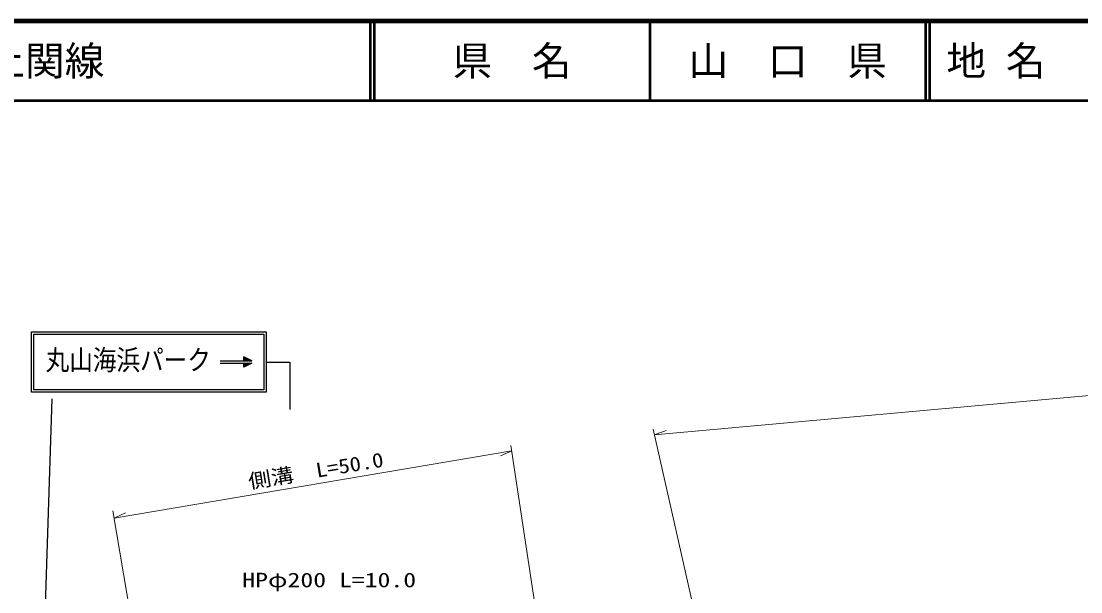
# Model space of a CAD drawing. Units: millimetres, scale not verified. Extents: x 40000 to 680000, y 20000 to 380000.
# Drawn here: x 253748 to 387320, y 308111 to 380000 of the extents above; entities that cross this region are included whole.
import ezdxf
from ezdxf.enums import TextEntityAlignment as Align

# ---------------------------------------------------------------- set-up
doc = ezdxf.new("R2010")
doc.units = ezdxf.units.MM
doc.header["$LTSCALE"] = 1000
for name, color, linetype, lineweight in [('M-STR-HTXT', 7, 'Continuous', 13), ('M-STR-STRC', 7, 'Continuous', 25), ('M-TTL', 2, 'Continuous', 140), ('M-TTL-LINE', 7, 'Continuous', 50)]:
    doc.layers.add(name, color=color, linetype=linetype, lineweight=lineweight)
doc.layers.add('M-TTL-TXT', color=7, linetype='Continuous')
doc.styles.add('ＭＳ ゴシック', font='')
doc.styles.get('ＭＳ ゴシック').set_extended_font_data('MS Gothic')

msp = doc.modelspace()

# ---------------------------------------------------------------- linework, layer by layer
at = {"layer": 'M-STR-HTXT'}
for p, q in [((333580, 327872), (524684, 345217)), ((333417, 328591), (339390, 302239)), ((333580, 327872), (335036, 328426)), ((315488, 326553), (320461, 293525)), ((265475, 317402), (315589, 325886)), ((315589, 325886), (314180, 325222)), ((265320, 318330), (271100, 283623)), ((265475, 317402), (266883, 318066))]:
    msp.add_line(p, q, dxfattribs=at)
at = {"layer": 'M-STR-STRC'}
for p, q in [((255032, 333262), (255032, 340862)), ((255032, 340862), (284632, 340862)), ((284632, 340862), (284632, 333262)), ((255332, 333562), (255332, 340562)), ((255332, 340562), (284332, 340562)), ((284332, 340562), (284332, 333562)), ((278832, 337212), (282832, 337212)), ((278832, 336912), (282832, 336912)), ((282832, 337212), (281832, 337712)), ((281832, 337712), (281832, 337212)), ((281832, 337212), (281832, 337712)), ((281832, 337712), (282832, 337212)), ((281832, 337623), (282654, 337212)), ((281832, 337477), (282363, 337212)), ((281832, 337332), (282072, 337212)), ((282796, 336912), (281832, 336430)), ((282505, 336912), (281832, 336576)), ((282215, 336912), (281832, 336721)), ((281924, 336912), (281832, 336866)), ((282832, 336912), (281832, 336412)), ((281832, 336412), (281832, 336912)), ((282832, 336912), (281832, 336412)), ((281832, 336412), (281832, 336912)), ((284632, 337062), (287632, 337062)), ((287632, 337062), (287632, 331062)), ((284632, 333262), (255032, 333262)), ((284332, 333562), (255332, 333562)), ((255780, 274036), (257633, 332405))]:
    msp.add_line(p, q, dxfattribs=at)
at = {"layer": 'M-TTL'}
msp.add_line((680000, 380000), (40000, 380000), dxfattribs=at)
at = {"layer": 'M-TTL-LINE'}
for p, q in [((297750, 380000), (297750, 370000)), ((298250, 380000), (298250, 370000)), ((333000, 380000), (333000, 370000)), ((367750, 380000), (367750, 370000)), ((368250, 380000), (368250, 370000)), ((40000, 370000), (680000, 370000))]:
    msp.add_line(p, q, dxfattribs=at)

# ---------------------------------------------------------------- texts
at = {"layer": 'M-STR-HTXT', "style": 'ＭＳ ゴシック', "width": 1.15}
msp.add_text('側溝\u3000L=50.0', height=1833, rotation=9.4, dxfattribs=at).set_placement((282632, 320537), align=Align.BOTTOM_LEFT)
at = {"layer": 'M-STR-HTXT', "style": 'ＭＳ ゴシック', "width": 1.3}
msp.add_text('HPφ200 L=10.0', height=1833, dxfattribs=at).set_placement((281615, 308131), align=Align.BOTTOM_LEFT)
at = {"layer": 'M-STR-STRC', "style": 'ＭＳ ゴシック', "width": 0.85}
msp.add_text('丸山海浜パーク', height=2566, dxfattribs=at).set_placement((256832, 335273), align=Align.BOTTOM_LEFT)
at = {"layer": 'M-TTL-TXT', "style": 'ＭＳ ゴシック'}
for s, p in [('主要地方道 光上関線', (216734, 375000)), ('地 名', (370380, 375000))]:
    msp.add_text(s, height=3666, dxfattribs=at).set_placement(p, align=Align.MIDDLE_LEFT)
for s, p in [('県\u3000名', (315625, 375000)), ('山\u3000口\u3000県', (350375, 375000))]:
    msp.add_text(s, height=3666, dxfattribs=at).set_placement(p, align=Align.MIDDLE_CENTER)

doc.saveas('drawing.dxf')
